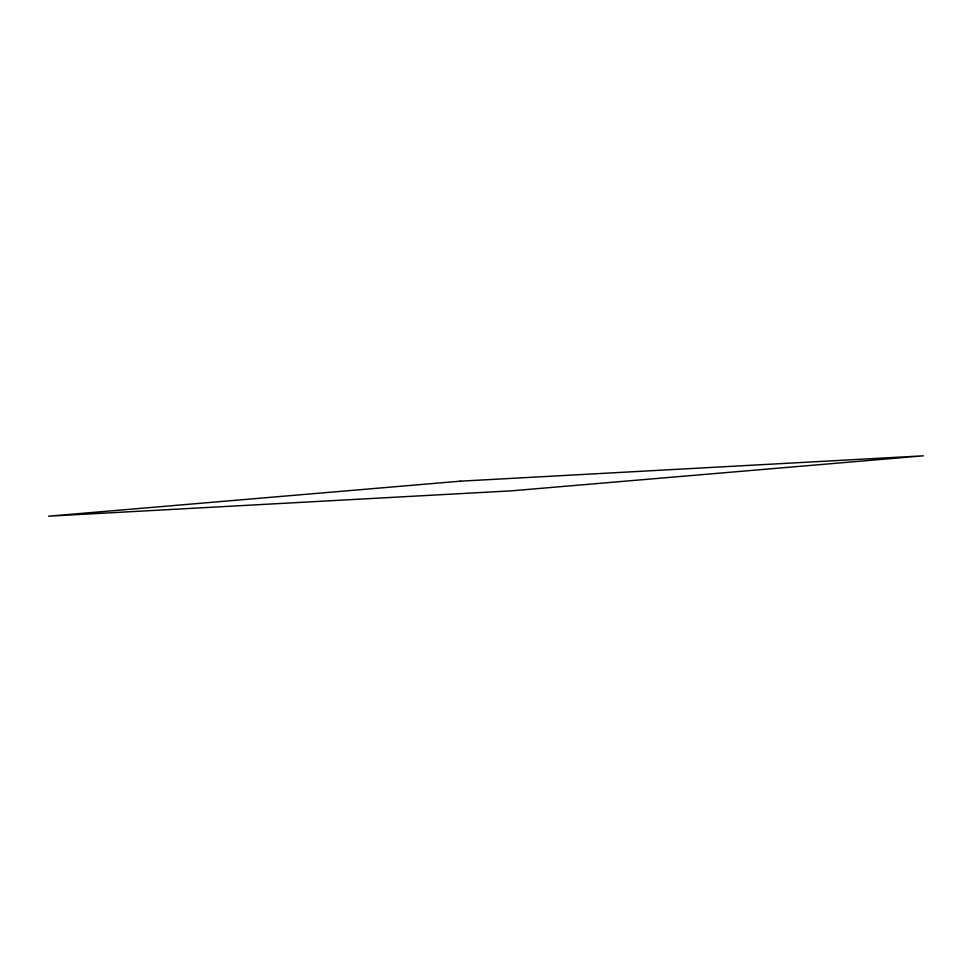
<?xml version="1.0" encoding="UTF-8"?>
<svg xmlns="http://www.w3.org/2000/svg" width="972" height="972" viewBox="0 0 972 972"><rect width="100%" height="100%" fill="white"/><g stroke="black" fill="none" stroke-linecap="round" stroke-linejoin="round"><path stroke-width="1.46" d="M460.534 481.164L48.6 516.181L511.466 490.836L923.4 455.819L460.534 481.164"/></g></svg>
